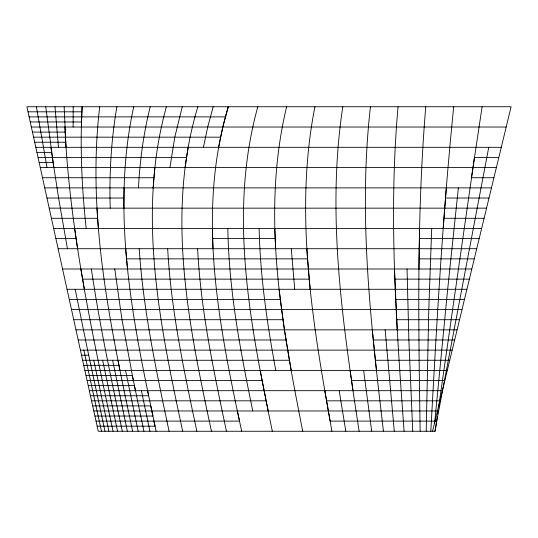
<?xml version="1.0" encoding="UTF-8"?>
<svg xmlns="http://www.w3.org/2000/svg" width="538" height="538" viewBox="0 0 538 538"><rect width="100%" height="100%" fill="white"/><g stroke="black" fill="none" stroke-linecap="round" stroke-linejoin="round"><path stroke-width="0.81" d="M90.458 395.76L148.656 395.76C128.945 301.219 112.772 202.523 133.727 106.746M425.76 106.746C416.775 214.682 418.43 323.076 420.151 431.254M96.033 421.113L239.504 421.113C217.587 318.415 197.217 209.894 228.267 106.746L222.86 127.029L218.663 147.311M123.888 208.152L124.083 187.876M418.934 269L419.573 228.435M73.188 106.746L73.134 127.029M81.359 127.029L82.126 106.746C79.933 147.331 81.816 188.058 86.188 228.435M426.21 431.254L428.779 309.565L431.698 228.435M166.39 106.746C136.699 213.707 159.887 325.369 182.691 431.254M430.817 431.254C436.742 322.975 442.7 214.649 453.722 106.746M138.495 187.876C139.819 160.539 143.585 133.303 150.223 106.746M443.184 228.435L446.318 187.876M398.059 106.746C388.389 214.823 396.203 323.338 404.078 431.254M153.148 187.876L154.87 167.594M434.603 423.453L447.677 289.283L458.376 187.876M197.849 106.746C165.583 213.256 188.596 325.382 211.474 431.254M370.46 106.746C358.046 214.938 370.769 323.701 383.453 431.254M99.705 106.746C86.705 215.987 110.095 324.844 132.637 431.254M169.941 167.594L174.796 137.17L182.261 106.746M342.793 106.746C326.304 214.904 342.8 324.132 359.115 431.254M437.313 416.432L435.235 431.254L98.259 431.254L26.9 106.746L511.1 106.746L432.552 431.254M437.643 414.092L437.858 412.532M438.517 407.851L474.455 157.452L498.827 157.452M185.099 167.594L188.186 147.311M482.115 106.746L471.443 177.735L493.918 177.735M116.901 106.746C111.09 140.196 109.214 174.245 110.216 208.152M314.912 106.746C294.36 211.185 311.764 317.79 330.13 421.113L434.832 421.113M434.832 431.254L488.739 147.311M203.438 147.311L207.695 127.029L213.176 106.746M286.633 106.746C260.755 214.252 281.892 324.932 302.712 431.254M257.81 106.746C228.078 213.835 250.345 325.093 272.336 431.254M28.016 111.817L81.87 111.817M29.133 116.887L225.409 116.887M30.242 121.958L81.487 121.958M31.359 127.029L506.191 127.029M32.475 132.099L65.118 132.099C70.485 233.223 91.944 332.491 113.061 431.254M33.591 137.17L220.614 137.17M34.708 142.24L65.703 142.24M35.817 147.311L501.281 147.311M36.934 152.382L51.608 152.382L58.588 198.018L67.445 248.717M38.05 157.452L186.504 157.452M39.166 162.523L53.067 162.523M40.283 167.594L496.372 167.594M42.509 177.735L153.888 177.735M44.741 187.876L491.463 187.876M46.967 198.018L123.888 198.018M445.498 198.018L489.008 198.018M49.2 208.152L486.554 208.152M51.433 218.294L97.6 218.294M443.931 218.294L484.099 218.294M53.659 228.435L481.644 228.435M55.891 238.576L76.093 238.576M212.564 238.576L275.126 238.576M419.358 238.576L479.19 238.576M58.117 248.717L476.735 248.717M126.511 258.859L307.474 258.859M419.041 258.859L474.281 258.859M62.583 269L471.826 269M82.596 279.141L309.168 279.141M394.825 279.141L469.371 279.141M67.042 289.283L466.917 289.283M69.267 299.424L280.264 299.424M395.665 299.424L464.462 299.424M71.5 309.565L462.007 309.565M73.733 319.707L282.961 319.707M396.674 319.707L459.553 319.707M75.959 329.848L457.098 329.848M78.192 339.982L286.034 339.982M373.271 339.982L454.644 339.982M80.418 350.124L452.189 350.124M81.534 355.194L88.683 355.194M82.65 360.265L289.424 360.265M375.363 360.265L449.734 360.265M83.767 365.336L118.952 365.336M84.883 370.406L447.28 370.406M85.993 375.477L132.328 375.477L143.942 431.254M87.109 380.548L262.147 380.548M351.536 380.548L444.825 380.548M88.225 385.618L134.386 385.618L135.428 390.689M89.342 390.689L442.498 390.689M91.568 400.83L266.142 400.83M326.573 400.83L440.582 400.83M92.684 405.901L150.768 405.901L152.906 416.042L94.917 416.042M93.8 410.971L437.32 410.971M437.461 410.971L438.665 410.971M435.007 421.113L436.748 421.113M97.143 426.183L155.052 426.183L147.607 390.689M101.467 431.254L83.861 350.124M108.884 431.254L93.767 360.265M105.011 431.254L87.613 350.124L75.192 289.283M117.54 431.254L102.65 360.265M226.437 431.254C213.687 370.991 200.735 310.406 197.614 248.717M196.861 431.254C184.043 370.985 171.037 310.406 167.674 248.717M169.073 431.254C156.282 370.944 143.323 310.372 139.201 248.717M153.976 421.113L156.128 431.254M149.934 431.254L141.42 390.689M138.172 431.254L125.529 370.406M127.345 431.254L112.603 360.265M122.308 431.254C110.848 377.4 99.362 323.499 91.379 269M237.386 410.971L241.643 431.254M252.766 410.971C240.372 350.816 228.784 290.043 227.85 228.435M268.193 410.971L260.21 370.406M133.357 380.548L121.992 319.707L114.762 269M117.95 360.265L119.961 370.406M47.014 167.594L36.382 106.746M275.759 370.406C267.144 323.526 260.157 276.169 259.134 228.435M331.919 431.254L324.824 390.689M291.206 370.406L284.454 329.848L279.081 289.283M80.875 269L84.372 289.283M345.826 431.254L339.182 390.689M74.641 228.435L77.62 248.717M53.82 167.594L45.743 106.746M350.09 370.406L353.015 390.689M50.895 147.311L51.608 152.382M371.697 431.254L363.607 370.406M376.459 370.406L372.289 329.848M294.716 289.283L291.28 248.717M58.46 147.311L55.004 106.746M394.28 431.254L385.134 329.848M310.184 289.283L306.815 248.717M125.663 248.717L127.506 269M96.974 208.152L98.373 228.435M66.033 147.311L64.15 106.746M397.239 329.848L394.475 269M64.863 127.029L65.118 132.099M412.74 431.254L408.867 339.982L407.051 269M274.797 228.435L275.624 248.717M212.342 228.435L212.974 248.717"/></g></svg>
